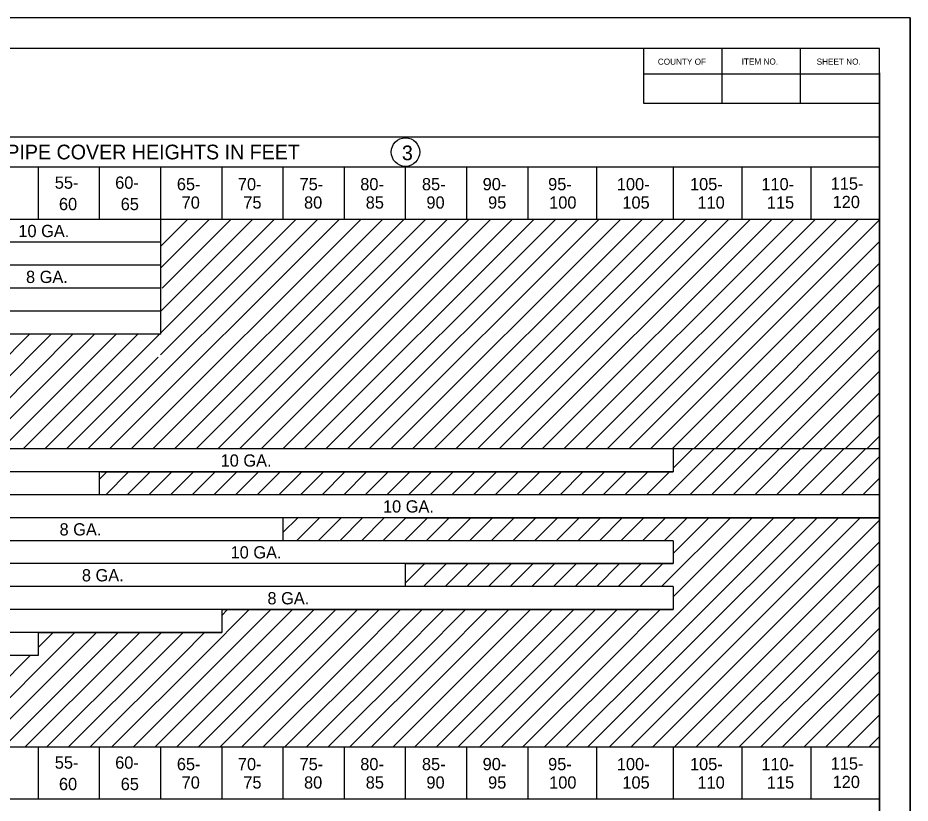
# Model space of a CAD drawing. Extents: x 1000 to 1036.3, y 1000 to 1022.
# Drawn here: x 1021.42 to 1036, y 1009.17 to 1022 of the extents above; entities that cross this region are included whole.
import ezdxf

# ---------------------------------------------------------------- set-up
doc = ezdxf.new("R2010")
doc.units = 0
for name, color, linetype in [('10', 7, 'Continuous'), ('11', 7, 'Continuous'), ('6', 7, 'Continuous'), ('Level 51', 7, 'Continuous'), ('Level 53', 7, 'Continuous')]:
    doc.layers.add(name, color=color, linetype=linetype)

msp = doc.modelspace()

# ---------------------------------------------------------------- linework, layer by layer
at = {"layer": '10'}
for p, q in [((1036, 1022), (1000, 1022)), ((1036, 1022), (1036, 1000)), ((1036, 1000), (1036, 1022)), ((1007, 1020.058), (1035.5, 1020.058)), ((1035.5, 1016), (1035.5, 1004.23))]:
    msp.add_line(p, q, dxfattribs=at)
msp.add_lwpolyline([(1007, 1000.5), (1035.5, 1000.5), (1035.5, 1021.5), (1007, 1021.5)], close=True, dxfattribs=at)
at = {"layer": '11'}
msp.add_lwpolyline([(1007, 1000.5), (1035.5, 1000.5), (1035.5, 1021.5), (1007, 1021.5)], close=True, dxfattribs=at)
at = {"layer": '6'}
for p, q in [((1035.5, 1021.1), (1035.5, 1015.225)), ((1035.5, 1019.558), (1011, 1019.558)), ((1021.75, 1019.558), (1021.75, 1018.708)), ((1022.75, 1019.558), (1022.75, 1018.708)), ((1023.75, 1019.558), (1023.75, 1018.708)), ((1024.75, 1019.558), (1024.75, 1018.708)), ((1025.75, 1019.558), (1025.75, 1018.708)), ((1026.75, 1019.558), (1026.75, 1018.708)), ((1027.75, 1019.558), (1027.75, 1018.708)), ((1028.75, 1019.558), (1028.75, 1018.708)), ((1029.75, 1019.558), (1029.75, 1018.708)), ((1030.875, 1019.558), (1030.875, 1018.708)), ((1032.125, 1019.558), (1032.125, 1018.708)), ((1033.25, 1019.558), (1033.25, 1018.708)), ((1034.375, 1019.558), (1034.375, 1018.708)), ((1035.5, 1018.708), (1008, 1018.708)), ((1022.564, 1014.958), (1026.314, 1018.708)), ((1022.918, 1014.958), (1026.668, 1018.708)), ((1023.271, 1014.958), (1027.021, 1018.708)), ((1023.625, 1014.958), (1027.375, 1018.708)), ((1023.75, 1018.265), (1024.193, 1018.708)), ((1023.75, 1017.911), (1024.547, 1018.708)), ((1023.75, 1017.204), (1025.254, 1018.708)), ((1023.75, 1016.851), (1025.607, 1018.708)), ((1023.75, 1018.708), (1023.75, 1016.833)), ((1023.775, 1017.583), (1024.9, 1018.708)), ((1023.978, 1014.958), (1027.728, 1018.708)), ((1024.086, 1016.833), (1025.961, 1018.708)), ((1024.332, 1014.958), (1028.082, 1018.708)), ((1024.686, 1014.958), (1028.436, 1018.708)), ((1025.039, 1014.958), (1028.789, 1018.708)), ((1025.393, 1014.958), (1029.143, 1018.708)), ((1025.746, 1014.958), (1029.496, 1018.708)), ((1026.1, 1014.958), (1029.85, 1018.708)), ((1026.453, 1014.958), (1030.203, 1018.708)), ((1026.807, 1014.958), (1030.557, 1018.708)), ((1027.16, 1014.958), (1030.91, 1018.708)), ((1027.514, 1014.958), (1031.264, 1018.708)), ((1027.868, 1014.958), (1031.618, 1018.708)), ((1028.221, 1014.958), (1031.971, 1018.708)), ((1028.575, 1014.958), (1032.325, 1018.708)), ((1028.928, 1014.958), (1032.678, 1018.708)), ((1029.282, 1014.958), (1033.032, 1018.708)), ((1029.635, 1014.958), (1033.385, 1018.708)), ((1029.989, 1014.958), (1033.739, 1018.708)), ((1030.342, 1014.958), (1034.092, 1018.708)), ((1030.696, 1014.958), (1034.446, 1018.708)), ((1031.049, 1014.958), (1034.799, 1018.708)), ((1031.403, 1014.958), (1035.153, 1018.708)), ((1031.757, 1014.958), (1035.5, 1018.701)), ((1023.75, 1018.333), (1008, 1018.333)), ((1032.11, 1014.958), (1035.5, 1018.348)), ((1023.75, 1017.958), (1008, 1017.958)), ((1032.464, 1014.958), (1035.5, 1017.994)), ((1023.75, 1017.583), (1008, 1017.583)), ((1032.817, 1014.958), (1035.5, 1017.641)), ((1033.171, 1014.958), (1035.5, 1017.287)), ((1023.75, 1017.208), (1008, 1017.208)), ((1023.75, 1017.204), (1023.754, 1017.208)), ((1033.524, 1014.958), (1035.5, 1016.934)), ((1023.75, 1016.833), (1008, 1016.833)), ((1019.736, 1014.958), (1021.611, 1016.833)), ((1020.089, 1014.958), (1021.964, 1016.833)), ((1020.443, 1014.958), (1022.318, 1016.833)), ((1020.796, 1014.958), (1022.671, 1016.833)), ((1021.15, 1014.958), (1023.025, 1016.833)), ((1021.504, 1014.958), (1023.379, 1016.833)), ((1021.857, 1014.958), (1023.732, 1016.833)), ((1023.75, 1016.497), (1024.086, 1016.833)), ((1033.878, 1014.958), (1035.5, 1016.58)), ((1022.211, 1014.958), (1023.711, 1016.458)), ((1034.231, 1014.958), (1035.5, 1016.227)), ((1034.585, 1014.958), (1035.5, 1015.873)), ((1034.939, 1014.958), (1035.5, 1015.519)), ((1035.292, 1014.958), (1035.5, 1015.166)), ((1035.5, 1014.958), (1007, 1014.958)), ((1035.5, 1014.958), (1007, 1014.958)), ((1032.046, 1014.208), (1032.796, 1014.958)), ((1032.125, 1014.958), (1032.125, 1014.583)), ((1032.125, 1014.641), (1032.442, 1014.958)), ((1032.4, 1014.208), (1033.15, 1014.958)), ((1032.753, 1014.208), (1033.503, 1014.958)), ((1033.107, 1014.208), (1033.857, 1014.958)), ((1033.46, 1014.208), (1034.21, 1014.958)), ((1033.814, 1014.208), (1034.564, 1014.958)), ((1034.167, 1014.208), (1034.917, 1014.958)), ((1034.521, 1014.208), (1035.271, 1014.958)), ((1034.874, 1014.208), (1035.5, 1014.834)), ((1032.125, 1014.583), (1008, 1014.583)), ((1022.75, 1014.583), (1022.75, 1014.208)), ((1022.75, 1014.458), (1022.875, 1014.583)), ((1022.854, 1014.208), (1023.229, 1014.583)), ((1023.207, 1014.208), (1023.582, 1014.583)), ((1023.561, 1014.208), (1023.936, 1014.583)), ((1023.914, 1014.208), (1024.289, 1014.583)), ((1024.268, 1014.208), (1024.643, 1014.583)), ((1024.621, 1014.208), (1024.996, 1014.583)), ((1024.975, 1014.208), (1025.35, 1014.583)), ((1025.329, 1014.208), (1025.704, 1014.583)), ((1025.682, 1014.208), (1026.057, 1014.583)), ((1026.036, 1014.208), (1026.411, 1014.583)), ((1026.389, 1014.208), (1026.764, 1014.583)), ((1026.743, 1014.208), (1027.118, 1014.583)), ((1027.096, 1014.208), (1027.471, 1014.583)), ((1027.45, 1014.208), (1027.825, 1014.583)), ((1027.803, 1014.208), (1028.178, 1014.583)), ((1028.157, 1014.208), (1028.532, 1014.583)), ((1028.511, 1014.208), (1028.886, 1014.583)), ((1028.864, 1014.208), (1029.239, 1014.583)), ((1029.218, 1014.208), (1029.593, 1014.583)), ((1029.571, 1014.208), (1029.946, 1014.583)), ((1029.925, 1014.208), (1030.3, 1014.583)), ((1030.278, 1014.208), (1030.653, 1014.583)), ((1030.632, 1014.208), (1031.007, 1014.583)), ((1030.985, 1014.208), (1031.36, 1014.583)), ((1031.339, 1014.208), (1031.714, 1014.583)), ((1031.692, 1014.208), (1032.067, 1014.583)), ((1035.228, 1014.208), (1035.5, 1014.48)), ((1035.5, 1014.208), (1008, 1014.208)), ((1035.5, 1013.833), (1008, 1013.833)), ((1025.75, 1013.833), (1025.75, 1013.458)), ((1025.75, 1013.59), (1025.993, 1013.833)), ((1025.982, 1013.823), (1025.993, 1013.833)), ((1025.982, 1013.469), (1026.346, 1013.833)), ((1026.325, 1013.458), (1026.7, 1013.833)), ((1026.678, 1013.458), (1027.053, 1013.833)), ((1027.032, 1013.458), (1027.407, 1013.833)), ((1027.385, 1013.458), (1027.76, 1013.833)), ((1027.75, 1013.823), (1027.76, 1013.833)), ((1027.75, 1013.469), (1028.114, 1013.833)), ((1028.092, 1013.458), (1028.467, 1013.833)), ((1028.446, 1013.458), (1028.821, 1013.833)), ((1028.799, 1013.458), (1029.174, 1013.833)), ((1029.153, 1013.458), (1029.528, 1013.833)), ((1029.507, 1013.458), (1029.882, 1013.833)), ((1029.86, 1013.458), (1030.235, 1013.833)), ((1030.214, 1013.458), (1030.589, 1013.833)), ((1030.567, 1013.458), (1030.942, 1013.833)), ((1030.921, 1013.458), (1031.296, 1013.833)), ((1031.274, 1013.458), (1031.649, 1013.833)), ((1031.521, 1011.583), (1033.771, 1013.833)), ((1031.628, 1013.458), (1032.003, 1013.833)), ((1031.874, 1011.583), (1034.124, 1013.833)), ((1031.939, 1012.708), (1033.064, 1013.833)), ((1031.981, 1013.458), (1032.356, 1013.833)), ((1032.125, 1012.541), (1033.417, 1013.833)), ((1032.125, 1013.248), (1032.71, 1013.833)), ((1032.228, 1011.583), (1034.478, 1013.833)), ((1032.581, 1011.583), (1034.831, 1013.833)), ((1032.935, 1011.583), (1035.185, 1013.833)), ((1033.288, 1011.583), (1035.5, 1013.795)), ((1032.125, 1013.458), (1008, 1013.458)), ((1032.125, 1013.458), (1032.125, 1013.083)), ((1033.642, 1011.583), (1035.5, 1013.441)), ((1032.125, 1013.083), (1008, 1013.083)), ((1027.75, 1013.083), (1027.75, 1012.708)), ((1027.75, 1012.762), (1028.071, 1013.083)), ((1028.049, 1012.708), (1028.424, 1013.083)), ((1028.403, 1012.708), (1028.778, 1013.083)), ((1028.757, 1012.708), (1029.132, 1013.083)), ((1029.11, 1012.708), (1029.485, 1013.083)), ((1029.464, 1012.708), (1029.839, 1013.083)), ((1029.817, 1012.708), (1030.192, 1013.083)), ((1030.171, 1012.708), (1030.546, 1013.083)), ((1030.524, 1012.708), (1030.899, 1013.083)), ((1030.878, 1012.708), (1031.253, 1013.083)), ((1031.231, 1012.708), (1031.606, 1013.083)), ((1031.585, 1012.708), (1031.96, 1013.083)), ((1033.996, 1011.583), (1035.5, 1013.087)), ((1032.125, 1012.708), (1008, 1012.708)), ((1032.125, 1012.708), (1032.125, 1012.333)), ((1034.349, 1011.583), (1035.5, 1012.734)), ((1032.125, 1012.333), (1008, 1012.333)), ((1024.45, 1011.583), (1025.2, 1012.333)), ((1024.75, 1012.333), (1024.75, 1011.958)), ((1024.75, 1012.237), (1024.846, 1012.333)), ((1024.803, 1011.583), (1025.553, 1012.333)), ((1025.157, 1011.583), (1025.907, 1012.333)), ((1025.51, 1011.583), (1026.26, 1012.333)), ((1025.864, 1011.583), (1026.614, 1012.333)), ((1026.217, 1011.583), (1026.967, 1012.333)), ((1026.571, 1011.583), (1027.321, 1012.333)), ((1026.924, 1011.583), (1027.674, 1012.333)), ((1027.278, 1011.583), (1028.028, 1012.333)), ((1027.632, 1011.583), (1028.382, 1012.333)), ((1027.985, 1011.583), (1028.735, 1012.333)), ((1028.339, 1011.583), (1029.089, 1012.333)), ((1028.692, 1011.583), (1029.442, 1012.333)), ((1029.046, 1011.583), (1029.796, 1012.333)), ((1029.399, 1011.583), (1030.149, 1012.333)), ((1029.753, 1011.583), (1030.503, 1012.333)), ((1030.106, 1011.583), (1030.856, 1012.333)), ((1030.46, 1011.583), (1031.21, 1012.333)), ((1030.814, 1011.583), (1031.564, 1012.333)), ((1031.167, 1011.583), (1031.917, 1012.333)), ((1034.703, 1011.583), (1035.5, 1012.38)), ((1035.056, 1011.583), (1035.5, 1012.027)), ((1024.75, 1011.958), (1008, 1011.958)), ((1021.75, 1011.958), (1021.75, 1011.583)), ((1021.75, 1011.712), (1021.996, 1011.958)), ((1021.975, 1011.583), (1022.35, 1011.958)), ((1022.328, 1011.583), (1022.703, 1011.958)), ((1022.682, 1011.583), (1023.057, 1011.958)), ((1023.035, 1011.583), (1023.41, 1011.958)), ((1023.389, 1011.583), (1023.764, 1011.958)), ((1023.743, 1011.583), (1024.118, 1011.958)), ((1024.096, 1011.583), (1024.471, 1011.958)), ((1035.41, 1011.583), (1035.5, 1011.673)), ((1021.75, 1011.583), (1008, 1011.583)), ((1020.121, 1010.083), (1021.621, 1011.583)), ((1020.475, 1010.083), (1021.975, 1011.583)), ((1020.828, 1010.083), (1022.328, 1011.583)), ((1021.182, 1010.083), (1022.682, 1011.583)), ((1021.535, 1010.083), (1023.035, 1011.583)), ((1021.889, 1010.083), (1023.389, 1011.583)), ((1022.243, 1010.083), (1023.743, 1011.583)), ((1022.596, 1010.083), (1024.096, 1011.583)), ((1022.95, 1010.083), (1024.45, 1011.583)), ((1023.303, 1010.083), (1024.803, 1011.583)), ((1023.657, 1010.083), (1025.157, 1011.583)), ((1024.01, 1010.083), (1025.51, 1011.583)), ((1024.364, 1010.083), (1025.864, 1011.583)), ((1024.717, 1010.083), (1026.217, 1011.583)), ((1025.071, 1010.083), (1026.571, 1011.583)), ((1025.424, 1010.083), (1026.924, 1011.583)), ((1025.778, 1010.083), (1027.278, 1011.583)), ((1026.132, 1010.083), (1027.632, 1011.583)), ((1026.485, 1010.083), (1027.985, 1011.583)), ((1026.839, 1010.083), (1028.339, 1011.583)), ((1027.192, 1010.083), (1028.692, 1011.583)), ((1027.546, 1010.083), (1029.046, 1011.583)), ((1027.899, 1010.083), (1029.399, 1011.583)), ((1028.253, 1010.083), (1029.753, 1011.583)), ((1028.606, 1010.083), (1030.106, 1011.583)), ((1028.96, 1010.083), (1030.46, 1011.583)), ((1029.314, 1010.083), (1030.814, 1011.583)), ((1029.667, 1010.083), (1031.167, 1011.583)), ((1030.021, 1010.083), (1031.521, 1011.583)), ((1030.374, 1010.083), (1031.874, 1011.583)), ((1030.728, 1010.083), (1032.228, 1011.583)), ((1031.081, 1010.083), (1032.581, 1011.583)), ((1031.435, 1010.083), (1032.935, 1011.583)), ((1031.788, 1010.083), (1033.288, 1011.583)), ((1032.142, 1010.083), (1033.642, 1011.583)), ((1032.496, 1010.083), (1033.996, 1011.583)), ((1032.849, 1010.083), (1034.349, 1011.583)), ((1033.203, 1010.083), (1034.703, 1011.583)), ((1033.556, 1010.083), (1035.056, 1011.583)), ((1033.91, 1010.083), (1035.41, 1011.583)), ((1034.263, 1010.083), (1035.5, 1011.32)), ((1034.617, 1010.083), (1035.5, 1010.966)), ((1034.97, 1010.083), (1035.5, 1010.613)), ((1035.324, 1010.083), (1035.5, 1010.259)), ((1035.5, 1010.083), (1007, 1010.083)), ((1035.5, 1010.083), (1007, 1010.083)), ((1021.75, 1010.083), (1021.75, 1009.233)), ((1022.75, 1010.083), (1022.75, 1009.233)), ((1023.75, 1010.083), (1023.75, 1009.233)), ((1024.75, 1010.083), (1024.75, 1009.233)), ((1025.75, 1010.083), (1025.75, 1009.233)), ((1026.75, 1010.083), (1026.75, 1009.233)), ((1027.75, 1010.083), (1027.75, 1009.233)), ((1028.75, 1010.083), (1028.75, 1009.233)), ((1029.75, 1010.083), (1029.75, 1009.233)), ((1030.875, 1010.083), (1030.875, 1009.233)), ((1032.125, 1010.083), (1032.125, 1009.233)), ((1033.25, 1010.083), (1033.25, 1009.233)), ((1034.375, 1010.083), (1034.375, 1009.233)), ((1035.5, 1009.233), (1011, 1009.233))]:
    msp.add_line(p, q, dxfattribs=at)
for points in [[(1035.5, 1014.958), (1035.5, 1014.208)], [(1022.772, 1014.583), (1032.125, 1014.583)], [(1035.5, 1014.208), (1035.5, 1010.083)], [(1027.75, 1013.833), (1035.5, 1013.833), (1035.5, 1013.833)], [(1027.75, 1013.083), (1032.125, 1013.083), (1032.125, 1013.083)], [(1024.75, 1012.333), (1032.125, 1012.333), (1032.125, 1012.333)], [(1021.75, 1011.958), (1024.75, 1011.958), (1024.75, 1011.958)]]:
    msp.add_lwpolyline(points, dxfattribs=at)
msp.add_circle((1027.753, 1019.807), 0.233, dxfattribs=at)
at = {"layer": 'Level 51'}
for p, q in [((1031.65, 1021.5), (1031.535, 1021.5)), ((1031.65, 1020.6), (1031.65, 1021.5)), ((1032.93, 1020.6), (1032.93, 1021.5)), ((1034.21, 1020.6), (1034.21, 1021.5)), ((1035.5, 1020.6), (1035.5, 1021.5)), ((1035.5, 1021.081), (1031.65, 1021.081)), ((1035.5, 1020.6), (1031.65, 1020.6))]:
    msp.add_line(p, q, dxfattribs=at)
at = {"layer": 'Level 53'}
for p, q in [((1031.65, 1020.6), (1031.65, 1021.5)), ((1035.5, 1020.6), (1035.5, 1021.5))]:
    msp.add_line(p, q, dxfattribs=at)

# ---------------------------------------------------------------- texts
at = {"layer": '6'}
for s, height, p in [('CIRCULAR PIPE COVER HEIGHTS IN FEET', 0.24, (1019.5, 1019.688)), ('3', 0.24, (1027.695, 1019.674)), ('55-', 0.2, (1022.022, 1019.208)), ('60-', 0.2, (1023.009, 1019.208)), ('65-', 0.2, (1024.017, 1019.183)), ('70-', 0.2, (1025.014, 1019.183)), ('75-', 0.2, (1026.022, 1019.183)), ('80-', 0.2, (1027.014, 1019.183)), ('85-', 0.2, (1028.022, 1019.183)), ('90-', 0.2, (1029.014, 1019.183)), ('95-', 0.2, (1030.084, 1019.183)), ('100-', 0.2, (1031.207, 1019.183)), ('105-', 0.2, (1032.402, 1019.183)), ('110-', 0.2, (1033.568, 1019.183)), ('115-', 0.2, (1034.701, 1019.192)), ('60', 0.2, (1022.09, 1018.858)), ('65', 0.2, (1023.099, 1018.858)), ('70', 0.2, (1024.095, 1018.883)), ('75', 0.2, (1025.103, 1018.883)), ('80', 0.2, (1026.095, 1018.883)), ('85', 0.2, (1027.103, 1018.883)), ('90', 0.2, (1028.095, 1018.883)), ('95', 0.2, (1029.103, 1018.883)), ('100', 0.2, (1030.101, 1018.883)), ('105', 0.2, (1031.297, 1018.883)), ('110', 0.2, (1032.524, 1018.883)), ('115', 0.2, (1033.658, 1018.883)), ('120', 0.2, (1034.733, 1018.892)), ('10 GA.', 0.2, (1021.427, 1018.418)), ('8 GA.', 0.2, (1021.552, 1017.668)), ('10 GA.', 0.2, (1024.732, 1014.668)), ('10 GA.', 0.2, (1027.385, 1013.918)), ('8 GA.', 0.2, (1022.1, 1013.543)), ('10 GA.', 0.2, (1024.895, 1013.168)), ('8 GA.', 0.2, (1022.465, 1012.793)), ('8 GA.', 0.2, (1025.497, 1012.418)), ('55-', 0.2, (1022.022, 1009.733)), ('60-', 0.2, (1023.009, 1009.733)), ('65-', 0.2, (1024.017, 1009.708)), ('70-', 0.2, (1025.014, 1009.708)), ('75-', 0.2, (1026.022, 1009.708)), ('80-', 0.2, (1027.014, 1009.708)), ('85-', 0.2, (1028.022, 1009.708)), ('90-', 0.2, (1029.014, 1009.708)), ('95-', 0.2, (1030.084, 1009.708)), ('100-', 0.2, (1031.207, 1009.708)), ('105-', 0.2, (1032.402, 1009.708)), ('110-', 0.2, (1033.568, 1009.708)), ('115-', 0.2, (1034.701, 1009.717)), ('60', 0.2, (1022.09, 1009.383)), ('65', 0.2, (1023.099, 1009.383)), ('70', 0.2, (1024.095, 1009.408)), ('75', 0.2, (1025.103, 1009.408)), ('80', 0.2, (1026.095, 1009.408)), ('85', 0.2, (1027.103, 1009.408)), ('90', 0.2, (1028.095, 1009.408)), ('95', 0.2, (1029.103, 1009.408)), ('100', 0.2, (1030.101, 1009.408)), ('105', 0.2, (1031.297, 1009.408)), ('110', 0.2, (1032.524, 1009.408)), ('115', 0.2, (1033.658, 1009.408)), ('120', 0.2, (1034.733, 1009.417))]:
    msp.add_text(s, height=height, dxfattribs=at).set_placement(p)
at = {"layer": 'Level 51'}
for s, p in [('COUNTY OF', (1031.877, 1021.234)), ('ITEM NO.', (1033.247, 1021.236)), ('SHEET NO.', (1034.472, 1021.235))]:
    msp.add_text(s, height=0.1, dxfattribs=at).set_placement(p)

doc.saveas('drawing.dxf')
